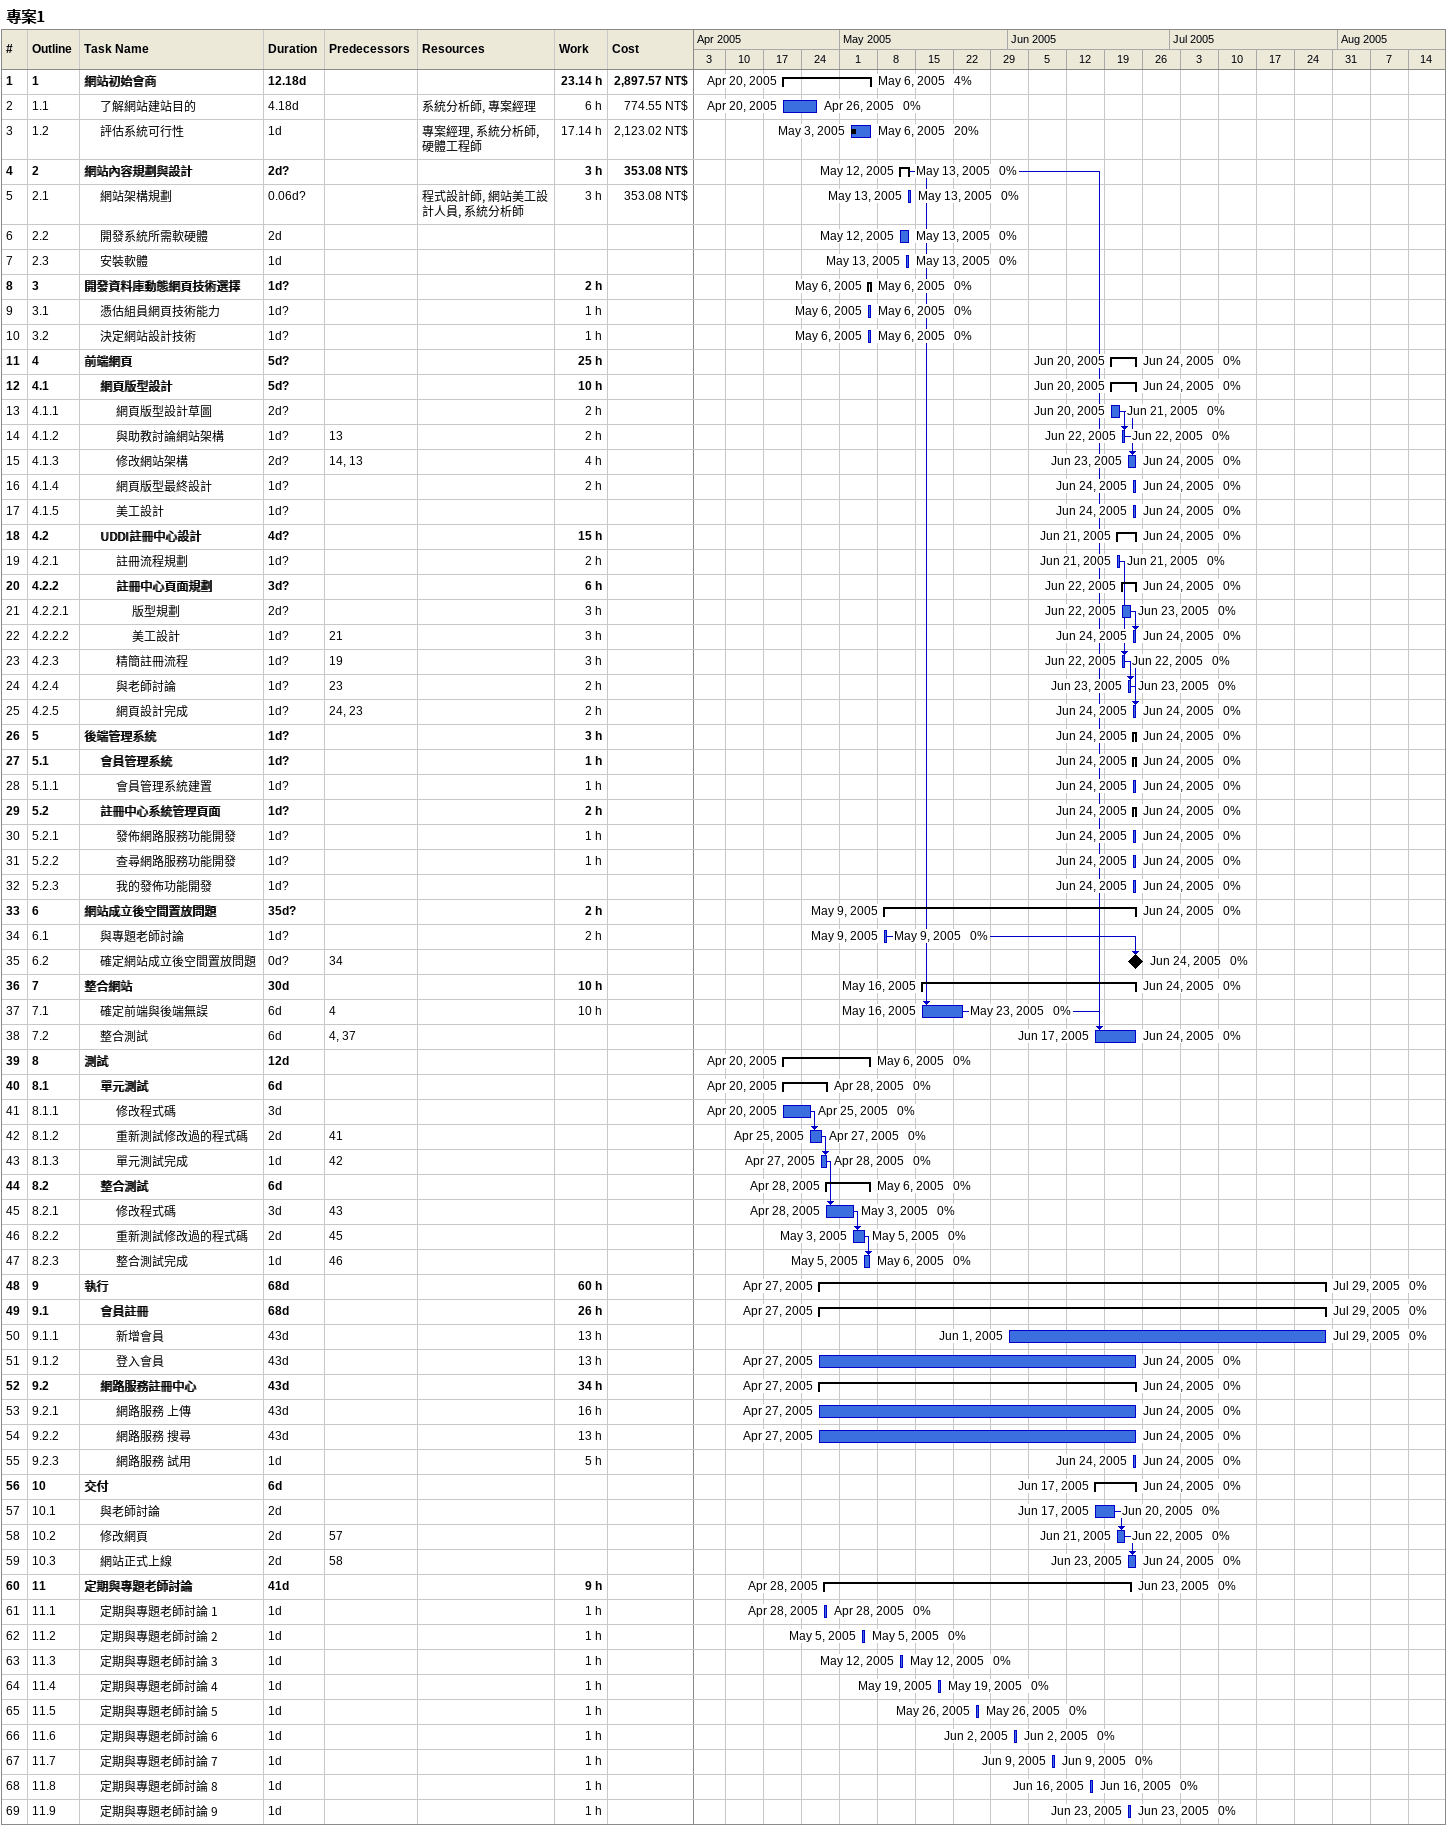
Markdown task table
專案1

| ID | WBS | Task | Duration | Start | Finish | Predecessors | Resources | % complete | Work (h) | Cost (NT$) |
|---|---|---|---|---|---|---|---|---|---|---|
| 1 | 1 | **網站初始會商** | 12.18d | 2005-04-20 | 2005-05-06 |  |  | 4 | 23.14 | 2897.57 |
| 2 | 1.1 | 了解網站建站目的 | 4.18d | 2005-04-20 | 2005-04-26 |  | 系統分析師, 專案經理 | 0 | 6 | 774.55 |
| 3 | 1.2 | 評估系統可行性 | 1d | 2005-05-03 | 2005-05-06 |  | 專案經理, 系統分析師, 硬體工程師 | 20 | 17.14 | 2123.02 |
| 4 | 2 | **網站內容規劃與設計** | 2d? | 2005-05-12 | 2005-05-13 |  |  | 0 | 3 | 353.08 |
| 5 | 2.1 | 網站架構規劃 | 0.06d? | 2005-05-13 | 2005-05-13 |  | 程式設計師, 網站美工設計人員, 系統分析師 | 0 | 3 | 353.08 |
| 6 | 2.2 | 開發系統所需軟硬體 | 2d | 2005-05-12 | 2005-05-13 |  |  | 0 |  |  |
| 7 | 2.3 | 安裝軟體 | 1d | 2005-05-13 | 2005-05-13 |  |  | 0 |  |  |
| 8 | 3 | **開發資料庫動態網頁技術選擇** | 1d? | 2005-05-06 | 2005-05-06 |  |  | 0 | 2 |  |
| 9 | 3.1 | 憑估組員網頁技術能力 | 1d? | 2005-05-06 | 2005-05-06 |  |  | 0 | 1 |  |
| 10 | 3.2 | 決定網站設計技術 | 1d? | 2005-05-06 | 2005-05-06 |  |  | 0 | 1 |  |
| 11 | 4 | **前端網頁** | 5d? | 2005-06-20 | 2005-06-24 |  |  | 0 | 25 |  |
| 12 | 4.1 | **網頁版型設計** | 5d? | 2005-06-20 | 2005-06-24 |  |  | 0 | 10 |  |
| 13 | 4.1.1 | 網頁版型設計草圖 | 2d? | 2005-06-20 | 2005-06-21 |  |  | 0 | 2 |  |
| 14 | 4.1.2 | 與助教討論網站架構 | 1d? | 2005-06-22 | 2005-06-22 | 13 |  | 0 | 2 |  |
| 15 | 4.1.3 | 修改網站架構 | 2d? | 2005-06-23 | 2005-06-24 | 14, 13 |  | 0 | 4 |  |
| 16 | 4.1.4 | 網頁版型最終設計 | 1d? | 2005-06-24 | 2005-06-24 |  |  | 0 | 2 |  |
| 17 | 4.1.5 | 美工設計 | 1d? | 2005-06-24 | 2005-06-24 |  |  | 0 |  |  |
| 18 | 4.2 | **UDDI註冊中心設計** | 4d? | 2005-06-21 | 2005-06-24 |  |  | 0 | 15 |  |
| 19 | 4.2.1 | 註冊流程規劃 | 1d? | 2005-06-21 | 2005-06-21 |  |  | 0 | 2 |  |
| 20 | 4.2.2 | **註冊中心頁面規劃** | 3d? | 2005-06-22 | 2005-06-24 |  |  | 0 | 6 |  |
| 21 | 4.2.2.1 | 版型規劃 | 2d? | 2005-06-22 | 2005-06-23 |  |  | 0 | 3 |  |
| 22 | 4.2.2.2 | 美工設計 | 1d? | 2005-06-24 | 2005-06-24 | 21 |  | 0 | 3 |  |
| 23 | 4.2.3 | 精簡註冊流程 | 1d? | 2005-06-22 | 2005-06-22 | 19 |  | 0 | 3 |  |
| 24 | 4.2.4 | 與老師討論 | 1d? | 2005-06-23 | 2005-06-23 | 23 |  | 0 | 2 |  |
| 25 | 4.2.5 | 網頁設計完成 | 1d? | 2005-06-24 | 2005-06-24 | 24, 23 |  | 0 | 2 |  |
| 26 | 5 | **後端管理系統** | 1d? | 2005-06-24 | 2005-06-24 |  |  | 0 | 3 |  |
| 27 | 5.1 | **會員管理系統** | 1d? | 2005-06-24 | 2005-06-24 |  |  | 0 | 1 |  |
| 28 | 5.1.1 | 會員管理系統建置 | 1d? | 2005-06-24 | 2005-06-24 |  |  | 0 | 1 |  |
| 29 | 5.2 | **註冊中心系統管理頁面** | 1d? | 2005-06-24 | 2005-06-24 |  |  | 0 | 2 |  |
| 30 | 5.2.1 | 發佈網路服務功能開發 | 1d? | 2005-06-24 | 2005-06-24 |  |  | 0 | 1 |  |
| 31 | 5.2.2 | 查尋網路服務功能開發 | 1d? | 2005-06-24 | 2005-06-24 |  |  | 0 | 1 |  |
| 32 | 5.2.3 | 我的發佈功能開發 | 1d? | 2005-06-24 | 2005-06-24 |  |  | 0 |  |  |
| 33 | 6 | **網站成立後空間置放問題** | 35d? | 2005-05-09 | 2005-06-24 |  |  | 0 | 2 |  |
| 34 | 6.1 | 與專題老師討論 | 1d? | 2005-05-09 | 2005-05-09 |  |  | 0 | 2 |  |
| 35 | 6.2 | 確定網站成立後空間置放問題 | 0d? | 2005-06-24 | 2005-06-24 | 34 |  | 0 |  |  |
| 36 | 7 | **整合網站** | 30d | 2005-05-16 | 2005-06-24 |  |  | 0 | 10 |  |
| 37 | 7.1 | 確定前端與後端無誤 | 6d | 2005-05-16 | 2005-05-23 | 4 |  | 0 | 10 |  |
| 38 | 7.2 | 整合測試 | 6d | 2005-06-17 | 2005-06-24 | 4, 37 |  | 0 |  |  |
| 39 | 8 | **測試** | 12d | 2005-04-20 | 2005-05-06 |  |  | 0 |  |  |
| 40 | 8.1 | **單元測試** | 6d | 2005-04-20 | 2005-04-28 |  |  | 0 |  |  |
| 41 | 8.1.1 | 修改程式碼 | 3d | 2005-04-20 | 2005-04-25 |  |  | 0 |  |  |
| 42 | 8.1.2 | 重新測試修改過的程式碼 | 2d | 2005-04-25 | 2005-04-27 | 41 |  | 0 |  |  |
| 43 | 8.1.3 | 單元測試完成 | 1d | 2005-04-27 | 2005-04-28 | 42 |  | 0 |  |  |
| 44 | 8.2 | **整合測試** | 6d | 2005-04-28 | 2005-05-06 |  |  | 0 |  |  |
| 45 | 8.2.1 | 修改程式碼 | 3d | 2005-04-28 | 2005-05-03 | 43 |  | 0 |  |  |
| 46 | 8.2.2 | 重新測試修改過的程式碼 | 2d | 2005-05-03 | 2005-05-05 | 45 |  | 0 |  |  |
| 47 | 8.2.3 | 整合測試完成 | 1d | 2005-05-05 | 2005-05-06 | 46 |  | 0 |  |  |
| 48 | 9 | **執行** | 68d | 2005-04-27 | 2005-07-29 |  |  | 0 | 60 |  |
| 49 | 9.1 | **會員註冊** | 68d | 2005-04-27 | 2005-07-29 |  |  | 0 | 26 |  |
| 50 | 9.1.1 | 新增會員 | 43d | 2005-06-01 | 2005-07-29 |  |  | 0 | 13 |  |
| 51 | 9.1.2 | 登入會員 | 43d | 2005-04-27 | 2005-06-24 |  |  | 0 | 13 |  |
| 52 | 9.2 | **網路服務註冊中心** | 43d | 2005-04-27 | 2005-06-24 |  |  | 0 | 34 |  |
| 53 | 9.2.1 | 網路服務 上傳 | 43d | 2005-04-27 | 2005-06-24 |  |  | 0 | 16 |  |
| 54 | 9.2.2 | 網路服務 搜尋 | 43d | 2005-04-27 | 2005-06-24 |  |  | 0 | 13 |  |
| 55 | 9.2.3 | 網路服務 試用 | 1d | 2005-06-24 | 2005-06-24 |  |  | 0 | 5 |  |
| 56 | 10 | **交付** | 6d | 2005-06-17 | 2005-06-24 |  |  | 0 |  |  |
| 57 | 10.1 | 與老師討論 | 2d | 2005-06-17 | 2005-06-20 |  |  | 0 |  |  |
| 58 | 10.2 | 修改網頁 | 2d | 2005-06-21 | 2005-06-22 | 57 |  | 0 |  |  |
| 59 | 10.3 | 網站正式上線 | 2d | 2005-06-23 | 2005-06-24 | 58 |  | 0 |  |  |
| 60 | 11 | **定期與專題老師討論** | 41d | 2005-04-28 | 2005-06-23 |  |  | 0 | 9 |  |
| 61 | 11.1 | 定期與專題老師討論 1 | 1d | 2005-04-28 | 2005-04-28 |  |  | 0 | 1 |  |
| 62 | 11.2 | 定期與專題老師討論 2 | 1d | 2005-05-05 | 2005-05-05 |  |  | 0 | 1 |  |
| 63 | 11.3 | 定期與專題老師討論 3 | 1d | 2005-05-12 | 2005-05-12 |  |  | 0 | 1 |  |
| 64 | 11.4 | 定期與專題老師討論 4 | 1d | 2005-05-19 | 2005-05-19 |  |  | 0 | 1 |  |
| 65 | 11.5 | 定期與專題老師討論 5 | 1d | 2005-05-26 | 2005-05-26 |  |  | 0 | 1 |  |
| 66 | 11.6 | 定期與專題老師討論 6 | 1d | 2005-06-02 | 2005-06-02 |  |  | 0 | 1 |  |
| 67 | 11.7 | 定期與專題老師討論 7 | 1d | 2005-06-09 | 2005-06-09 |  |  | 0 | 1 |  |
| 68 | 11.8 | 定期與專題老師討論 8 | 1d | 2005-06-16 | 2005-06-16 |  |  | 0 | 1 |  |
| 69 | 11.9 | 定期與專題老師討論 9 | 1d | 2005-06-23 | 2005-06-23 |  |  | 0 | 1 |  |
